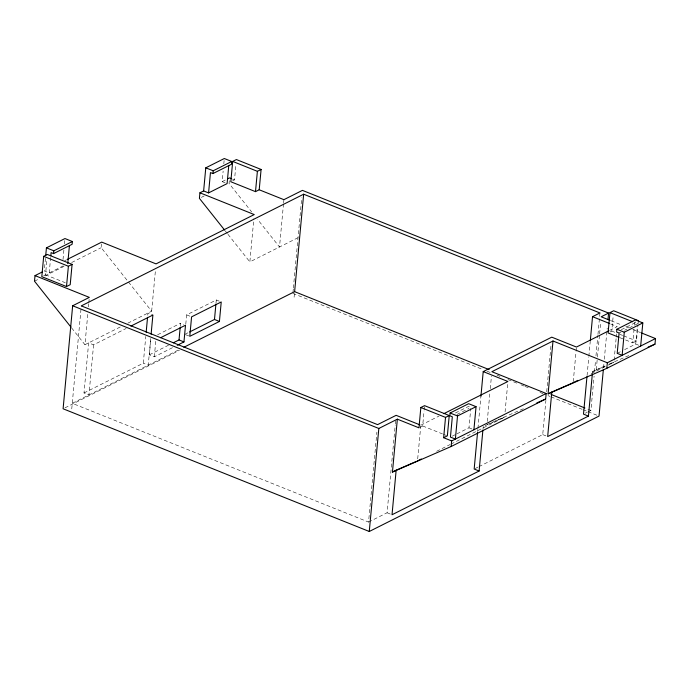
<?xml version="1.0" encoding="UTF-8"?>
<svg xmlns="http://www.w3.org/2000/svg" width="690" height="690" viewBox="0 0 690 690"><rect width="100%" height="100%" fill="white"/><g stroke="black" fill="none" stroke-linecap="round" stroke-linejoin="round"><path stroke-width="0.52" stroke-dasharray="3.45 2.59" d="M45.454 258.353L44.281 270.963L49.223 272.938L64.041 265.495M43.66 275.733L45.514 274.801L46.903 259.828M49.223 272.938L50.706 256.896M63.006 259.552L63.885 250.099M64.463 243.803L64.757 240.646M71.751 408.894L81.308 305.877M120.215 327.008L84.948 344.715L87.871 313.165M88.458 306.852L88.751 303.695M88.846 302.643L89.139 299.486M93.59 344.836L88.941 394.947L83.999 392.964L88.648 342.852L93.59 344.836L126.106 328.5M127.866 323.162L151.653 311.216L101.206 247.684L101.551 243.967M83.999 392.964L143.296 363.19L145.771 336.53M147.746 315.209L147.945 313.079L152.887 315.054M151.653 311.216L155.457 270.195M150.705 338.514L148.238 365.165L143.296 363.19M172.483 347.682L154.31 356.808L149.376 354.832L150.825 339.17M154.31 356.808L155.768 341.145M180.28 326.37L180.573 323.239L183.531 324.421M185.791 324.11L186.645 314.873L216.289 299.986L219.256 301.176M225.13 182.816L222.163 181.625L223.137 171.12M223.819 163.772L224.112 160.615M216.005 303.065L216.289 299.986M229.322 180.685L229.063 183.471L251.626 211.89M232.659 180.815L234.514 179.883L235.902 164.91M298.037 237.696L249.858 261.889L253.86 218.773M283.504 203.878L279.51 247.003L257.603 219.42M283.607 202.826L283.901 199.677M292.974 292.31L293.267 289.093M293.371 288.023L301.746 197.728M294.104 297.218L294.449 293.509M178.089 350.175L72.26 403.322L368.555 522.071L376.895 432.13M368.555 522.071L387.081 512.765L391.748 462.438M391.851 461.368L395.232 424.962M395.327 423.893L395.724 419.606M417.7 458.807L420.719 426.273M419.882 427.36L422.668 425.963L424.057 410.99M424.152 409.92L424.454 406.712M456.927 433.838L468.976 427.791L470.761 408.54M477.652 431.552L477.851 429.413M477.946 428.343L480.93 396.215M482.948 429.646L483.241 426.463M487.243 421.426L489.891 392.869M490.288 388.634L491.461 375.938M505.08 411.921L507.711 383.58M478.929 466.638L542.728 434.596L545.911 400.329M546.704 391.765L551.077 344.655M573.252 381.691L575.977 352.297M576.072 351.253L576.366 348.105M587.069 375.576L588.76 357.377M588.863 356.299L590.252 341.309M592.374 373.678L592.563 371.556L605.078 365.864M588.13 411.801L590.907 410.403L594.09 376.136M594.487 371.858L595.573 360.077M595.979 355.79L597.859 335.444M597.963 334.374L599.946 312.958M596.272 369.702L597.35 358.058M597.454 357.006L599.515 334.788M599.61 333.727L600.688 322.092M603.517 367.805L603.914 363.509M604.311 359.223L607.2 328.104M609.934 332.019L611.789 331.096L613.177 316.115M614.109 360.163L616.153 338.126M616.256 337.074L616.55 333.926M619.939 337.703L632.773 342.852L634.067 328.94M634.464 324.662L634.662 322.523L636.516 321.592M624.623 349.623L635.74 344.034L637.224 327.991M632.773 342.852L636.482 340.989L637.965 324.947M638.069 323.877L638.371 320.669M64.713 260.699L66.611 259.751M222.163 181.625L225.871 179.762M34.5 281.184L39.261 278.786M44.979 275.922L64.041 266.349M71.665 262.519L101.206 247.684M201.325 197.4L204.197 195.96M157.613 334.762L180.573 323.239M184.834 334.365L188.663 332.442M149.376 354.832L168.498 345.224M65.024 407.807L179.426 350.348M420.814 425.221L438.995 416.087M609.641 330.389L617.231 326.577L610.314 323.808M455.417 412.991L468.389 406.479L470.856 407.471M621.259 329.699L635.154 322.722L637.62 323.714L624.657 330.225M456.961 414.449L469.002 408.394M619.094 333.02L620.948 332.088M452.295 436.166L456.004 434.303M617.205 353.34L620.914 351.486M436.641 451.295L450.044 444.567M451.001 444.084L504.588 417.174L485.182 425.618M591.166 373.695L607.278 365.596M608.226 365.122L613.919 362.267L609.063 364.38M475.125 468.553L477.98 467.121M585.353 413.198L587.199 412.266M608.994 364.165L630.522 354.789M592.563 371.556L605.182 366.071M486.95 424.6L524.133 408.42M611.055 320.755L621.923 325.111M625.873 326.698L628.832 327.888M632.782 329.466L640.682 332.632M232.539 179.089L234.514 179.883M611.789 331.096L614.755 332.278M619.689 334.262L622.656 335.444M623.639 335.84L636.482 340.989M635.74 344.034L638.698 345.224M587.914 409.204L590.907 410.403M292.87 293.379L482.974 369.573M486.976 371.177L490.978 372.781M496.981 375.188L499.983 376.386M507.987 379.595L516.991 383.209M520.993 384.813L523.995 386.012M524.995 386.417L529.998 388.418M540.003 392.429L543.004 393.636M548.007 395.637L550.008 396.44M551.008 396.845L582.024 409.274M583.024 409.67L587.026 411.274M588.027 411.68L597.031 415.285M542.728 434.596L546.678 436.184M468.976 427.791L471.934 428.982M186.645 314.873L190.595 316.46M45.514 274.801L65.265 282.719M422.668 425.963L442.419 433.881M443.403 434.277L446.37 435.468M185.826 334.762L188.784 335.944M387.081 512.765L392.024 514.749M225.302 230.96L227.295 233.47M227.959 234.307L249.858 261.889M71.674 328L84.948 344.715"/><path stroke-width="1.03" d="M42.426 271.894L35.018 275.612L34.5 281.184L71.01 327.163M43.694 256.335L41.805 276.664L66.499 286.557L70.208 284.694L72.088 264.373L47.403 254.481L43.694 256.335L68.388 266.237L72.088 264.373M45.747 255.205L46.428 247.857L64.955 238.55L72.364 241.517L72.105 244.303L53.57 253.61L51.103 252.618L50.81 255.826M53.57 253.61L53.829 250.824L72.364 241.517M67.749 263.632L69.44 245.45M66.499 286.557L68.388 266.237M35.018 275.612L89.338 297.39L72.657 305.765L63.101 408.773L369.271 531.481L599.032 416.087L603.319 369.952M146.168 332.27L147.548 317.34M151.101 334.245L152.887 315.054L130.884 326.103M173.285 342.818L179.02 339.937L180.185 327.414M177.261 345.285L183.954 341.921L185.507 325.214L160.641 337.703M228.787 165.419L227.105 183.6L208.578 192.907L203.636 190.932L199.928 192.795L199.41 198.358L224.638 230.124M203.636 190.932L205.784 167.825L224.31 158.519L231.719 161.486L231.461 164.272L212.925 173.578L210.459 172.586L208.578 192.907M212.925 173.578L213.184 170.792L231.719 161.486M189.621 331.959L214.487 319.47L215.91 304.092M259.207 189.776L261.096 169.455L236.403 159.554L232.694 161.417L230.814 181.746L255.498 191.639L259.207 189.776L283.901 199.677L302.427 190.371L608.589 313.079L607.994 319.513M219.42 321.454L221.231 301.961L191.587 316.857L189.776 336.341L219.42 321.454L214.487 319.47M255.498 191.639L257.387 171.318L261.096 169.455M183.868 347.268L294.621 291.654L303.66 194.209L599.946 312.958L592.538 316.684L590.347 340.239M369.271 531.481L378.827 428.473L397.354 419.166L418.959 427.826L420.848 407.505L424.548 405.642L449.242 415.535L447.353 435.856L443.653 437.719L445.533 417.398L449.242 415.535M553 340.998L548.093 393.895L606.803 368.339L654.982 344.138L655.5 338.574L607.321 362.768L553 340.998L491.858 371.703L546.178 393.481L545.661 399.044L451.157 446.508L392.446 472.064L397.354 419.166M416.536 461.334L396.155 470.2L392.024 514.749L479.11 471.011L482.845 430.707M476.057 406.66L468.648 403.693L450.113 413L449.854 415.785L452.33 416.777L450.441 437.098L455.383 439.073L457.522 415.966L476.057 406.66L473.909 429.767M451.157 446.508L451.674 440.936L546.178 393.481M477.549 432.621L474.168 469.027L479.11 471.011M480.93 396.215L483.216 371.591L551.767 337.16L576.461 347.053L608.692 330.864M573.149 382.743L551.802 392.032L547.67 436.58L588.432 416.105L592.27 374.739M586.974 376.645L583.499 414.129L588.432 416.105M638.371 320.669L613.677 310.767L609.969 312.63L608.088 332.951L618.947 337.307M606.803 368.339L607.321 362.768M642.821 322.911L635.412 319.936L616.886 329.242L616.627 332.028L619.094 333.02L617.205 353.34L622.147 355.324L624.286 332.218L642.821 322.911L640.674 346.018M67.56 259.276L101.723 242.112L156.043 263.882L254.248 214.564L199.928 192.795M227.726 178.831L229.58 177.899L231.555 178.693M303.66 194.209L81.308 305.877L377.594 424.635L396.12 415.328L419.822 424.824M608.589 313.079L601.18 316.805L610.072 320.367M443.782 413.69L507.9 381.484L483.216 371.591M392.446 472.064L396.155 470.2M548.093 393.895L551.802 392.032M417.502 460.911L421.331 458.988M574.097 382.26L577.892 380.363M648.134 347.122L654.982 344.138M536.855 402.882L545.661 399.044M232.694 161.417L257.387 171.318M609.969 312.63L632.687 321.738M641.674 333.029L655.5 338.574M592.538 316.684L609.322 323.412M616.886 329.242L624.286 332.218M205.784 167.825L213.184 170.792M294.621 291.654L489.15 369.616M551.008 394.413L584.922 408.006M46.428 247.857L53.829 250.824M450.113 413L457.522 415.966M420.848 407.505L445.533 417.398M443.653 437.719L451.674 440.936M179.02 339.937L183.954 341.921M72.657 305.765L378.827 428.473"/></g></svg>
